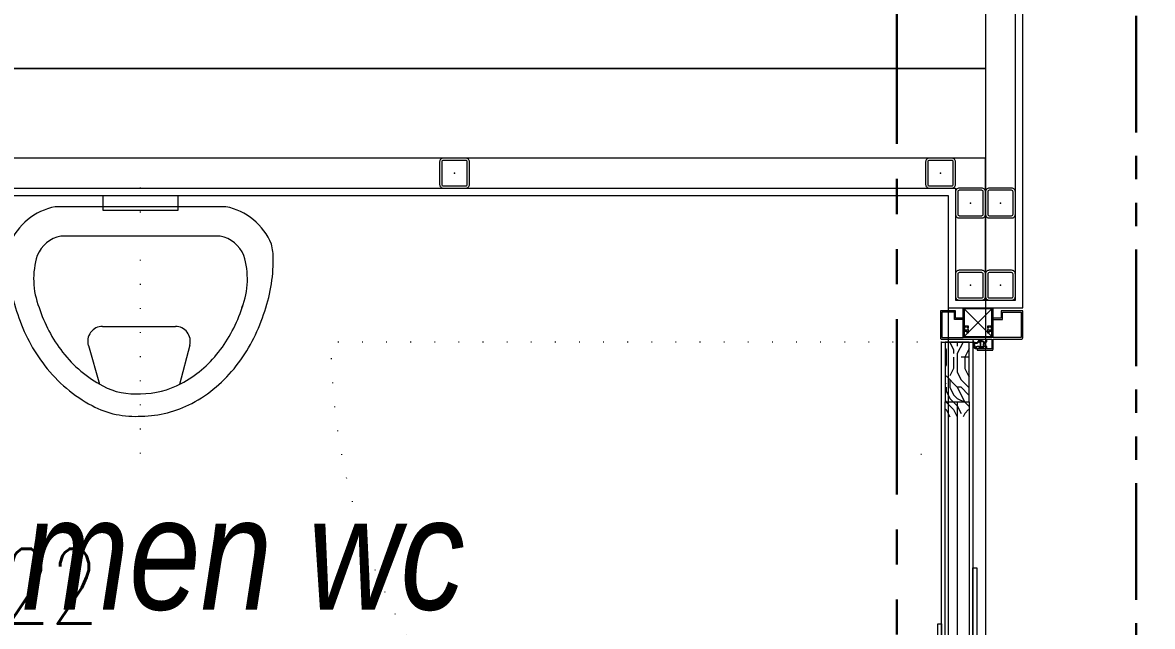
# Model space of a CAD drawing. Extents: x -1299 to 23780, y -3010 to 8106.
# Drawn here: x 1263.7 to 1414.8, y 459.4 to 540.1 of the extents above; entities that cross this region are included whole.
import ezdxf

# ---------------------------------------------------------------- set-up
doc = ezdxf.new("R2010")
doc.units = 0
doc.header["$LTSCALE"] = 25
doc.header["$MEASUREMENT"] = 0
doc.linetypes.add('DOT2', pattern=[0.125, 0, -0.125])
doc.linetypes.add('PHANTOM2', pattern=[1.25, 0.625, -0.125, 0.125, -0.125, 0.125, -0.125])
doc.layers.get('0').update_dxf_attribs({"color": 9, "lineweight": 9})
for name, color, linetype, lineweight in [('05V', 9, 'Continuous', 9), ('06C', 9, 'Continuous', 9), ('06D', 9, 'Continuous', 9), ('09', 9, 'Continuous', 9), ('10', 9, 'Continuous', 9), ('11', 9, 'Continuous', 9), ('12', 9, 'Continuous', 9), ('20', 9, 'DOT2', 9), ('33', 9, 'BATTING', 9), ('35', 9, 'Continuous', 9), ('40', 9, 'Continuous', 9), ('40B', 9, 'Continuous', 9), ('E-KABLO', 7, 'Continuous', 30), ('E-MESH TAVAN', 1, 'Continuous', 30), ('E-YAZI', 7, 'Continuous', 30)]:
    doc.layers.add(name, color=color, linetype=linetype, lineweight=lineweight)
doc.styles.add('ILGAZ', font='txttw.shx')
doc.styles.add('MuuM_TEXT-ITALIC', font='ARIALNI.TTF')
doc.linetypes.add('BATTING', pattern='A,0.0001,-0.1,[134,ltypeshp.shx,S=0.1,R=0,X=-0.1,Y=0],-0.2,[134,ltypeshp.shx,S=0.1,R=180,X=0.1,Y=0],-0.1', length=0.4001)

# ---------------------------------------------------------------- blocks, each defined once
blk = doc.blocks.new('v-k-pisuar01-p-s')
at = {"linetype": 'DOT2'}
blk.add_line((0, -33), (0, 5), dxfattribs=at)
for p, q in [((-5.07, -16), (4.66, -16)), ((-6.98, -18.56), (-5.47, -23.73)), ((6.59, -18.52), (5.19, -23.78))]:
    blk.add_line(p, q)
for points in [[(11.42, 0), (-11.42, 0, 0.252384), (-17.51, -5, 0.055826), (-17.74, -7, 0.088182), (-16.42, -14.39, 0.087476), (-12.79, -21.28, 0.105521), (-6.48, -26.6, 0.141396), (0.13, -28, 0.121036), (6.87, -26.29, 0.105521), (12.81, -21.28, 0.087476), (16.45, -14.39, 0.088182), (17.76, -7, 0.066704), (17.51, -5, 0.252384), (11.42, 0)], [(13.57, -13.47, 0.172375), (13.81, -6.52, 0.252384), (10.66, -3.93), (-10.66, -3.93, 0.252384), (-13.81, -6.52, 0.172375), (-13.57, -13.47, 0.087476), (-10.42, -19.44, 0.105521), (-5.06, -23.95, 0.144004), (0.01, -25, 0.123151), (5.45, -23.64, 0.105521), (10.44, -19.44, 0.087476), (13.59, -13.47)]]:
    blk.add_lwpolyline(points, format="xyb")
blk.add_lwpolyline([(-5, -0.5), (-5, 1.5), (5, 1.5), (5, -0.5)], close=True)
for centre, radius, start, end in [((1.16, -7.48), 15.9, 200.6506, 202.1301), ((-1.14, -7.48), 15.9, 337.8699, 339.3494), ((-5.07, -18), 2, 90, 196.3895), ((4.66, -18), 2, 345.0686, 90)]:
    blk.add_arc(centre, radius, start, end)
blk = doc.blocks.new('Prf-40x40')
for points in [[(1.5, -2), (-1.5, -2, -0.414214), (-2, -1.5), (-2, 1.5, -0.414214), (-1.5, 2), (1.5, 2, -0.414214), (2, 1.5), (2, -1.5, -0.414214)], [(1.5, -1.7), (-1.5, -1.7, -0.414214), (-1.7, -1.5), (-1.7, 1.5, -0.414214), (-1.5, 1.7), (1.5, 1.7, -0.414214), (1.7, 1.5), (1.7, -1.5, -0.414214)]]:
    blk.add_lwpolyline(points, format="xyb", close=True)
blk.add_point((0, 0))
blk = doc.blocks.new('p-korkasa_40x40')
at = {"layer": '10'}
for points in [[(-2, -2), (-2, -2, 4.557572), (-2, -2), (2, -2, 6.895317), (2, -2), (2, -2), (2, 2), (-2, 2), (-2, -2)], [(-1.85, -1.85), (-1.85, 1.85), (1.85, 1.85), (1.85, -1.85), (-1.85, -1.85, -4.556435), (-1.85, -1.85)]]:
    blk.add_lwpolyline(points, format="xyb", close=True, dxfattribs=at)
for points in [[(2, -2), (-2, 2)], [(2, 2), (-2, -1.97)]]:
    blk.add_lwpolyline(points, dxfattribs=at)
blk = doc.blocks.new('p-kapı')
at = {"layer": '09'}
h = blk.add_hatch(dxfattribs=at)
h.set_pattern_fill('LOGEND', color=256, scale=10, style=0)
h.set_pattern_definition([(360, (-1595.242, -1979.64), (10, -10), [3, -7]), (360, (-1595.242, -1980.14), (10, -10), [3, -7]), (360, (-1594.742, -1981.14), (10, -10), [2, -8]), (360, (-1594.242, -1982.14), (10, -10), [1.5, -8.5]), (360, (-1594.242, -1983.14), (10, -10), [1, -9]), (360, (-1596.742, -1984.14), (10, -10), [0.5, -2.5, 0.5, -6.5]), (360, (-1595.242, -1984.64), (10, -10), [0.5, -4, 1.5, -4]), (360, (-1593.242, -1985.14), (10, -10), [0.5, -0.5, 0.5, -8.5]), (360, (-1593.742, -1985.64), (10, -10), [0.5, -9.5]), (360, (-1594.242, -1986.64), (10, -10), [1.5, -8.5]), (360, (-1594.242, -1987.64), (10, -10), [2, -8]), (360, (-1594.742, -1988.64), (10, -10), [2.5, -3, 0.5, -4]), (270, (-1598.742, -1982.64), (-10, -10), [0.5, -1, 2.5, -6]), (270, (-1598.242, -1983.64), (-10, -10), [0.5, -0.5, 1.5, -7.5]), (270, (-1597.742, -1987.64), (-10, -10), [1, -9]), (270, (-1597.242, -1983.64), (-10, -10), [2, -3, 0.5, -4.5]), (270, (-1596.742, -1989.14), (-10, -10), [0.5, -9.5]), (270, (-1596.242, -1984.14), (-10, -10), [1.5, -8.5]), (270, (-1595.242, -1984.64), (-10, -10), [1, -9]), (270, (-1594.242, -1984.64), (-10, -10), [0.5, -1.5, 1.5, -6.5]), (270, (-1593.742, -1985.14), (-10, -10), [0.5, -9.5]), (270, (-1593.242, -1983.14), (-10, -10), [1.4, -8.6]), (270, (-1592.742, -1981.14), (-10, -10), [1, -9]), (270, (-1591.742, -1985.14), (-10, -10), [0.5, -9.5]), (270, (-1590.742, -1984.64), (-10, -10), [1.5, -8.5]), (270, (-1589.742, -1984.64), (-10, -10), [1.5, -8.5]), (315, (-1591.242, -1980.6395), (-3e-15, -10), [0.7071, -0.7071, 0.7071, -12.020836]), (315, (-1593.242, -1983.1395), (-3e-15, -10), [1.4142, -12.727936]), (315, (-1597.242, -1988.1395), (-3e-15, -10), [1.4142, -12.727936]), (315, (-1595.242, -1985.6395), (-3e-15, -10), [1.4142, -12.727936]), (315, (-1594.742, -1983.6395), (-3e-15, -10), [1.4142, -12.727936]), (315, (-1591.742, -1981.6395), (-3e-15, -10), [1.4142, -12.727936]), (315, (-1592.742, -1982.1395), (-3e-15, -10), [2.12132, -12.020816]), (315, (-1595.742, -1986.6395), (-3e-15, -10), [0.7071, -13.435036]), (315, (-1596.242, -1987.6395), (-3e-15, -10), [0.7071, -13.435036]), (315, (-1592.242, -1987.6395), (-3e-15, -10), [0.7071, -13.435036]), (315, (-1596.242, -1982.6395), (-3e-15, -10), [0.7071, -13.435036]), (315, (-1590.742, -1986.1395), (-3e-15, -10), [0.7071, -13.435036]), (315, (-1594.242, -1985.1395), (-3e-15, -10), [0.7071, -13.435036]), (315, (-1593.242, -1986.1395), (-3e-15, -10), [0.7071, -13.435036]), (225, (-1593.742, -1984.1395), (-10, 3e-15), [0.7071, -0.7071, 2.12132, -10.606616]), (225, (-1592.242, -1984.1395), (-10, 3e-15), [0.7071, -13.435036]), (225, (-1592.242, -1980.6395), (-10, 3e-15), [0.7071, -13.435036]), (225, (-1594.242, -1983.1395), (-10, 3e-15), [0.7071, -13.435036]), (225, (-1592.742, -1985.1395), (-10, 3e-15), [0.7071, -13.435036]), (225, (-1595.242, -1982.6395), (-10, 3e-15), [0.7071, -13.435036]), (225, (-1591.242, -1982.6395), (-10, 3e-15), [0.7071, -13.435036]), (225, (-1598.242, -1979.6395), (-10, 3e-15), [0.7071, -13.435036]), (225, (-1597.742, -1980.1395), (-10, 3e-15), [1.4142, -12.727936]), (225, (-1597.242, -1980.6395), (-10, 3e-15), [1.4142, -12.727936]), (225, (-1596.242, -1980.6395), (-10, 3e-15), [1.4142, -12.727936]), (225, (-1595.742, -1981.6395), (-10, 3e-15), [1.4142, -12.727936]), (225, (-1591.742, -1985.6395), (-10, 3e-15), [1.4142, -12.727936]), (225, (-1589.742, -1980.6395), (-10, 3e-15), [1.4142, -12.727936]), (225, (-1589.242, -1988.6395), (-10, 3e-15), [1.4142, -12.727936]), (225, (-1589.242, -1987.6395), (-10, 3e-15), [1.4142, -12.727936]), (225, (-1590.242, -1987.1395), (-10, 3e-15), [1.4142, -12.727936]), (225, (-1597.242, -1987.1395), (-10, 3e-15), [2.12132, -12.020816]), (225, (-1590.742, -1986.1395), (-10, 3e-15), [2.12132, -12.020816]), (333.43495, (-1596.242, -1989.1395), (10, -4e-09), [1.118, -21.24268]), (333.43495, (-1596.242, -1984.1395), (10, -4e-09), [1.118, -21.24268]), (333.43495, (-1595.242, -1987.1395), (10, -4e-09), [1.118, -21.24268]), (333.43495, (-1592.242, -1980.1395), (10, -4e-09), [1.118, -21.24268]), (333.43495, (-1592.742, -1981.1395), (10, -4e-09), [1.118, -21.24268]), (333.43495, (-1595.742, -1983.1395), (10, -4e-09), [1.118, -21.24268]), (333.43495, (-1595.742, -1988.1395), (10, -4e-09), [1.118, -21.24268]), (333.43495, (-1592.742, -1985.1395), (10, -4e-09), [2.236, -20.12468]), (296.56505, (-1592.742, -1986.6395), (5e-10, -10), [1.118, -21.24268]), (296.56505, (-1591.242, -1983.6395), (5e-10, -10), [1.118, -21.24268]), (296.56505, (-1596.242, -1985.6395), (5e-10, -10), [1.118, -21.24268]), (296.56505, (-1598.242, -1986.1395), (5e-10, -10), [1.118, -21.24268]), (296.56505, (-1592.242, -1984.1395), (5e-10, -10), [1.118, -21.24268]), (296.56505, (-1593.242, -1984.1395), (5e-10, -10), [1.118, -21.24268]), (296.56505, (-1597.242, -1985.6395), (5e-10, -10), [2.236, -20.12468]), (296.56505, (-1589.742, -1982.1395), (5e-10, -10), [2.236, -20.12468]), (296.56505, (-1590.742, -1982.6395), (5e-10, -10), [2.236, -20.12468]), (243.43495, (-1598.742, -1981.1395), (-4e-09, -10), [1.118, -21.24268]), (243.43495, (-1598.742, -1986.6395), (-4e-09, -10), [1.118, -21.24268]), (243.43495, (-1596.742, -1979.6395), (-4e-09, -10), [1.118, -21.24268]), (243.43495, (-1597.742, -1988.6395), (-4e-09, -10), [1.118, -21.24268]), (243.43495, (-1596.742, -1982.6395), (-4e-09, -10), [1.118, -21.24268]), (243.43495, (-1594.742, -1983.6395), (-4e-09, -10), [1.118, -21.24268]), (243.43495, (-1593.742, -1985.6395), (-4e-09, -10), [1.118, -21.24268]), (243.43495, (-1598.242, -1981.6395), (3e-06, -10.000002), [1.118, -21.24268]), (243.43495, (-1595.742, -1983.1395), (-4e-09, -10), [1.118, -21.24268]), (243.43495, (-1592.742, -1982.1395), (-4e-09, -10), [1.118, -21.24268]), (243.43495, (-1591.742, -1983.1395), (-4e-09, -10), [1.118, -21.24268]), (243.43495, (-1589.742, -1986.1395), (-4e-09, -10), [1.118, -21.24268]), (243.43495, (-1597.242, -1989.1395), (-4e-09, -10), [1.118, -21.24268]), (243.43495, (-1598.742, -1988.6395), (-4e-09, -10), [2.236, -20.12468]), (243.43495, (-1597.242, -1981.6395), (-4e-09, -10), [2.236, -20.12468]), (206.56505, (-1598.742, -1980.1395), (-10, -5e-10), [1.118, -21.24268]), (206.56505, (-1590.242, -1979.6395), (-10, -5e-10), [1.118, -21.24268]), (206.56505, (-1590.742, -1984.6395), (-10, -5e-10), [1.118, -21.24268]), (206.56505, (-1594.742, -1981.1395), (-10, -5e-10), [1.118, -21.24268]), (206.56505, (-1595.242, -1980.1395), (-10, -5e-10), [1.118, -21.24268]), (206.56505, (-1594.242, -1982.1395), (-10, -5e-10), [1.118, -21.24268]), (206.56505, (-1591.242, -1988.1395), (-10, -5e-10), [1.118, -21.24268]), (206.56505, (-1590.242, -1988.6395), (-10, -5e-10), [2.236, -20.12468])])
h.paths.add_polyline_path([(1.17, -4.6), (1.17, -14.6), (4.37, -14.6), (4.37, -4.6)])
at = {"layer": '10'}
h = blk.add_hatch(color=256, dxfattribs=at)
edge = h.paths.add_edge_path()
edge.add_spline(control_points=[(-0.54, -5.49), (-0.59, -5.45), (-0.69, -5.38), (-0.78, -5.27), (-0.89, -5.18), (-0.84, -5.07), (-0.8, -4.97), (-0.82, -4.86), (-0.89, -4.78), (-0.89, -4.69), (-0.89, -4.57), (-0.73, -4.5), (-0.56, -4.42), (-0.32, -4.4), (-0.16, -4.42), (-0.02, -4.41), (0, -4.53), (0.08, -4.6), (0.16, -4.71), (0.29, -4.69), (0.41, -4.67), (0.55, -4.63), (0.6, -4.51), (0.65, -4.33), (0.67, -4.38), (0.68, -4.4)], knot_values=[0, 0, 0, 0, 1.972481, 3.574486, 4.459232, 5.627327, 6.631388, 7.787073, 8.750153, 9.776377, 10.52172, 11.983185, 14.349038, 16.622963, 18.666606, 19.53266, 20.303207, 21.531065, 22.895002, 24.140503, 24.941405, 26.576439, 28.121431, 29.408424, 30.069043, 30.069043, 30.069043, 30.069043], degree=3, periodic=0)
edge.add_arc((0.66, -4.41), 0.02, 350.3039, 376.2766, ccw=False)
edge.add_line((0.68, -4.41), (0.51, -5.36))
edge.add_spline(control_points=[(0.51, -5.36), (0.47, -5.39), (0.4, -5.44), (0.3, -5.45), (0.24, -5.43), (0.24, -5.43), (0.22, -5.36), (0.22, -5.36)], knot_values=[0, 0, 0, 0, 0.223005, 0.446978, 0.802266, 1.018677, 1.060394, 1.060394, 1.060394, 1.060394], degree=3, periodic=0)
edge.add_arc((-0.01, -5.42), 0.24, 372.8446, 501.1424)
edge.add_spline(control_points=[(-0.2, -5.26), (-0.18, -5.29), (-0.19, -5.35), (-0.13, -5.45), (-0.25, -5.44), (-0.26, -5.25), (-0.42, -5.31), (-0.66, -5.3), (-0.53, -5.42), (-0.53, -5.47), (-0.54, -5.49)], knot_values=[1.684533, 1.684533, 1.684533, 1.684533, 1.827513, 2.001132, 2.034133, 2.383878, 2.57075, 2.817302, 2.995365, 3.101802, 3.101802, 3.101802, 3.101802], degree=3, periodic=0)
edge = h.paths.add_edge_path(flags=16)
edge.add_spline(control_points=[(0.49, -4.71), (0.47, -4.72), (0.45, -4.74), (0.41, -4.76), (0.4, -4.77), (0.39, -4.77)], knot_values=[4.696286, 4.696286, 4.696286, 4.696286, 4.796123, 4.796123, 4.85442, 4.85442, 4.85442, 4.85442], degree=3, periodic=0)
edge.add_spline(control_points=[(0.39, -4.77), (0.39, -4.77), (0.39, -4.77), (0.38, -4.77), (0.37, -4.77), (0.35, -4.78), (0.34, -4.78), (0.33, -4.78), (0.32, -4.78), (0.29, -4.78), (0.27, -4.79), (0.23, -4.79), (0.21, -4.79), (0.17, -4.78), (0.16, -4.78), (0.13, -4.77), (0.11, -4.76), (0.08, -4.74), (0.07, -4.73), (0.04, -4.71), (0.03, -4.69), (0.01, -4.67), (0.01, -4.66), (-0.01, -4.64), (-0.02, -4.64), (-0.04, -4.61), (-0.05, -4.58), (-0.07, -4.56)], knot_values=[3.795206, 3.795206, 3.795206, 3.795206, 3.825435, 3.825435, 3.876176, 3.876176, 3.92312, 3.92312, 3.970064, 3.970064, 4.05608, 4.05608, 4.142095, 4.142095, 4.181856, 4.181856, 4.244412, 4.244412, 4.309456, 4.309456, 4.374501, 4.374501, 4.4364, 4.4364, 4.4983, 4.4983, 4.605733, 4.605733, 4.605733, 4.605733], degree=3, periodic=0)
edge.add_arc((-0.14, -4.59), 0.076, 386.2267, 512.7778)
edge.add_arc((0.77, -4.98), 1.06, 156.6238, 191.1623)
edge.add_arc((-0.25, -5.18), 0.02, 191.0999, 300.1954)
edge.add_arc((-0.03, -5.46), 0.342, 24.4881, 128.8713, ccw=False)
edge.add_arc((0.35, -5.3), 0.0708, 198.1816, 359.8423)
edge.add_line((0.42, -5.3), (0.52, -4.73))
edge.add_arc((0.5, -4.72), 0.02, 350.3039, 494.3622)
edge = h.paths.add_edge_path(flags=16)
edge.add_spline(control_points=[(-0.38, -4.47), (-0.38, -4.47), (-0.39, -4.47), (-0.42, -4.48), (-0.45, -4.49), (-0.49, -4.51), (-0.49, -4.51), (-0.49, -4.51)], knot_values=[2.606882, 2.606882, 2.606882, 2.606882, 2.618309, 2.618309, 2.814705, 2.814705, 2.821436, 2.821436, 2.821436, 2.821436], degree=3, periodic=0)
edge.add_spline(control_points=[(-0.49, -4.51), (-0.52, -4.52), (-0.56, -4.53), (-0.59, -4.54), (-0.59, -4.54), (-0.59, -4.54)], knot_values=[2.408074, 2.408074, 2.408074, 2.408074, 2.597739, 2.597739, 2.606882, 2.606882, 2.606882, 2.606882], degree=3, periodic=0)
edge.add_spline(control_points=[(-0.59, -4.54), (-0.61, -4.55), (-0.62, -4.55), (-0.65, -4.57), (-0.67, -4.57), (-0.7, -4.59), (-0.71, -4.59), (-0.72, -4.6)], knot_values=[2.149006, 2.149006, 2.149006, 2.149006, 2.238061, 2.238061, 2.336259, 2.336259, 2.408074, 2.408074, 2.408074, 2.408074], degree=3, periodic=0)
edge.add_spline(control_points=[(-0.72, -4.6), (-0.73, -4.6), (-0.73, -4.6), (-0.75, -4.61), (-0.75, -4.61), (-0.77, -4.62), (-0.77, -4.62), (-0.78, -4.63), (-0.79, -4.63), (-0.79, -4.63)], knot_values=[1.977607, 1.977607, 1.977607, 1.977607, 2.00399, 2.00399, 2.053089, 2.053089, 2.101048, 2.101048, 2.149006, 2.149006, 2.149006, 2.149006], degree=3, periodic=0)
edge.add_arc((-0.78, -4.65), 0.02, 128.4336, 179.4444)
edge.add_spline(control_points=[(-0.8, -4.65), (-0.8, -4.65), (-0.8, -4.65), (-0.8, -4.66), (-0.8, -4.66), (-0.8, -4.68), (-0.8, -4.69), (-0.8, -4.7)], knot_values=[1.698781, 1.698781, 1.698781, 1.698781, 1.709176, 1.709176, 1.751194, 1.751194, 1.814824, 1.814824, 1.814824, 1.814824], degree=3, periodic=0)
edge.add_spline(control_points=[(-0.8, -4.7), (-0.8, -4.7), (-0.8, -4.7), (-0.8, -4.71), (-0.8, -4.72), (-0.8, -4.73), (-0.8, -4.73), (-0.8, -4.74), (-0.8, -4.74), (-0.8, -4.74), (-0.79, -4.75), (-0.79, -4.75), (-0.79, -4.75), (-0.79, -4.75), (-0.79, -4.76), (-0.79, -4.76), (-0.79, -4.76), (-0.78, -4.76)], knot_values=[1.498289, 1.498289, 1.498289, 1.498289, 1.4989, 1.4989, 1.556387, 1.556387, 1.58513, 1.58513, 1.613874, 1.613874, 1.646409, 1.646409, 1.665385, 1.665385, 1.684361, 1.684361, 1.698781, 1.698781, 1.698781, 1.698781], degree=3, periodic=0)
edge.add_line((-0.78, -4.76), (-0.76, -4.81))
edge.add_line((-0.76, -4.81), (-0.73, -4.89))
edge.add_line((-0.73, -4.89), (-0.72, -4.97))
edge.add_line((-0.72, -4.97), (-0.74, -5.07))
edge.add_spline(control_points=[(-0.74, -5.07), (-0.74, -5.08), (-0.75, -5.09), (-0.76, -5.12), (-0.76, -5.13), (-0.77, -5.15)], knot_values=[0.932214, 0.932214, 0.932214, 0.932214, 0.972815, 0.972815, 1.05928, 1.05928, 1.05928, 1.05928], degree=3, periodic=0)
edge.add_arc((-0.75, -5.15), 0.02, 155.8712, 228.8124)
edge.add_spline(control_points=[(-0.76, -5.17), (-0.76, -5.18), (-0.75, -5.18), (-0.74, -5.19), (-0.74, -5.19), (-0.74, -5.19)], knot_values=[0.619149, 0.619149, 0.619149, 0.619149, 0.680038, 0.680038, 0.680134, 0.680134, 0.680134, 0.680134], degree=3, periodic=0)
edge.add_line((-0.74, -5.19), (-0.71, -5.22))
edge.add_arc((-0.66, -5.16), 0.076, 225.6174, 248.1751)
edge.add_line((-0.68, -5.23), (-0.61, -5.24))
edge.add_line((-0.61, -5.24), (-0.53, -5.23))
edge.add_line((-0.53, -5.23), (-0.45, -5.23))
edge.add_line((-0.45, -5.23), (-0.4, -5.23))
edge.add_line((-0.4, -5.23), (-0.4, -5.23))
edge.add_arc((-0.41, -5.15), 0.076, 277.7459, 367.2282)
edge.add_line((-0.33, -5.14), (-0.33, -5.14))
edge.add_line((-0.33, -5.14), (-0.35, -5.08))
edge.add_line((-0.35, -5.08), (-0.36, -4.98))
edge.add_line((-0.36, -4.98), (-0.35, -4.86))
edge.add_line((-0.35, -4.86), (-0.35, -4.79))
edge.add_line((-0.35, -4.79), (-0.32, -4.65))
edge.add_arc((0.63, -4.93), 0.983, 158.9159, 163.3259, ccw=False)
edge.add_arc((-0.36, -4.55), 0.076, 336.3055, 465.435)
at = {"layer": '06C'}
blk.add_lwpolyline([(5.37, -42.3), (4.87, -42.3), (4.87, -47.3), (5.37, -47.3)], close=True, dxfattribs=at)
at = {"layer": '10'}
for p, q in [((0.68, -4.41), (0.51, -5.36)), ((-0.65, -5.24), (-0.4, -5.23)), ((0.52, -4.73), (0.42, -5.3))]:
    blk.add_line(p, q, dxfattribs=at)
blk.add_lwpolyline([(-3.12, -0.4, -0.414214), (-3.1, -0.43), (-3.1, -1.4), (-1.86, -1.4, -0.414214), (-1.84, -1.43), (-1.84, -2.45), (-1.28, -2.45), (-1.28, -2.68), (-1.39, -2.68), (-1.35, -2.64, 0.091673), (-1.43, -2.57), (-1.46, -2.6, 0.288261), (-1.7, -2.6), (-1.74, -2.57, 0.091673), (-1.81, -2.64), (-1.77, -2.68, 0.288261), (-1.77, -2.92), (-1.81, -2.95, 0.091673), (-1.74, -3.02), (-1.7, -2.99, 0.288261), (-1.46, -2.99), (-1.43, -3.02, 0.091673), (-1.35, -2.95), (-1.39, -2.92), (-1.28, -2.92), (-1.28, -3.32, -0.414214), (-1.31, -3.35), (-1.46, -3.35, -0.414214), (-1.48, -3.32), (-1.48, -3.15), (-1.84, -3.15), (-1.84, -3.85, 0.414214), (-1.69, -4), (1.69, -4, 0.414214), (1.84, -3.85), (1.84, -3.15), (1.48, -3.15), (1.48, -3.32, -0.414214), (1.46, -3.35), (1.31, -3.35, -0.414214), (1.28, -3.32), (1.28, -2.92), (1.39, -2.92), (1.35, -2.95, 0.091673), (1.43, -3.02), (1.46, -2.99, 0.288261), (1.7, -2.99), (1.74, -3.02, 0.091673), (1.81, -2.95), (1.77, -2.92, 0.288261), (1.77, -2.68), (1.81, -2.64, 0.091673), (1.74, -2.57), (1.7, -2.6, 0.288261), (1.46, -2.6), (1.43, -2.57, 0.091673), (1.35, -2.64), (1.39, -2.68), (1.28, -2.68), (1.28, -2.45), (1.84, -2.45), (1.84, -1.43, -0.414214), (1.87, -1.4), (3, -1.4), (3, -0.43, -0.414214), (3.03, -0.4), (5, -0.4, -0.414214), (5.02, -0.43), (5.02, -4.05, -0.414214), (4.87, -4.2), (-1, -4.2), (-1, -4.53, -0.414214), (-1.02, -4.55), (-1.15, -4.55, -0.414214), (-1.18, -4.53), (-1.18, -4.2), (-1.84, -4.2), (-1.84, -5.52), (-1.18, -5.52), (-1.18, -5.19, -0.414214), (-1.15, -5.17), (-1.02, -5.17, -0.414214), (-1, -5.19), (-1, -5.52), (0.14, -5.52), (0.14, -5.55, -0.414214), (-0.01, -5.7), (-1.87, -5.7, -0.414214), (-2.02, -5.55), (-2.02, -4.2), (-5.83, -4.2, -0.414214), (-5.98, -4.05), (-5.98, -0.43, -0.414214), (-5.95, -0.4)], format="xyb", close=True, dxfattribs=at)
for points in [[(-5.78, -0.6), (-5.78, -4), (-2, -4), (-2, -1.58), (-3.26, -1.58), (-3.26, -0.6)], [(2, -1.58), (3.16, -1.58), (3.16, -0.6), (4.82, -0.6), (4.82, -4), (2, -4)], [(0.67, -34.8), (0.17, -34.8), (0.17, -54.8), (0.67, -54.8)]]:
    blk.add_lwpolyline(points, close=True, dxfattribs=at)
blk.add_lwpolyline([(-0.29, -4.54), (-0.32, -4.65), (-0.35, -4.79), (-0.35, -4.86), (-0.36, -4.98), (-0.35, -5.08), (-0.33, -5.14), (-0.35, -5.2), (-0.4, -5.23), (-0.45, -5.23), (-0.53, -5.23), (-0.61, -5.24), (-0.68, -5.23), (-0.71, -5.22), (-0.74, -5.19), (-0.77, -5.16), (-0.74, -5.07), (-0.72, -4.97), (-0.73, -4.89), (-0.76, -4.81), (-0.78, -4.76), (-0.8, -4.7), (-0.79, -4.63), (-0.72, -4.6), (-0.59, -4.54), (-0.49, -4.51), (-0.38, -4.47), (-0.3, -4.5), (-0.3, -4.5), (-0.29, -4.54)], dxfattribs=at)
for centre, radius, start, end in [((-0.36, -4.55), 0.076, 336.3055, 105.435), ((-0.14, -4.59), 0.076, 26.2267, 152.7778), ((-0.78, -4.65), 0.02, 128.4336, 173.2033), ((-0.75, -5.15), 0.02, 158.8417, 227.7427), ((-0.66, -5.16), 0.076, 225.6174, 270.7329), ((-0.41, -5.15), 0.076, 277.7459, 5.7821), ((0.63, -4.93), 0.983, 158.9159, 192.4907), ((0.77, -4.98), 1.06, 156.6238, 191.1647), ((-0.25, -5.18), 0.02, 191.2271, 300.1954), ((-0.03, -5.46), 0.342, 24.4547, 128.8713), ((-0.01, -5.42), 0.24, 12.8446, 141.1424), ((0.35, -5.3), 0.0708, 197.4548, 1.5695), ((0.5, -4.72), 0.02, 350.3039, 134.3622)]:
    blk.add_arc(centre, radius, start, end, dxfattribs=at)
for points, knots in [([(-0.54, -5.49), (-0.59, -5.45), (-0.69, -5.38), (-0.78, -5.27), (-0.89, -5.18), (-0.84, -5.07), (-0.8, -4.97), (-0.82, -4.86), (-0.89, -4.78), (-0.89, -4.69), (-0.89, -4.57), (-0.73, -4.5), (-0.56, -4.42), (-0.32, -4.4), (-0.16, -4.42), (-0.02, -4.41), (0, -4.53), (0.08, -4.6), (0.16, -4.71), (0.29, -4.69), (0.41, -4.67), (0.55, -4.63), (0.62, -4.51), (0.65, -4.33), (0.67, -4.38), (0.68, -4.4)], [0, 0, 0, 0, 1.972481, 3.574486, 4.459232, 5.627327, 6.631388, 7.787073, 8.750153, 9.776377, 10.52172, 11.983185, 14.349038, 16.622963, 18.666606, 19.53266, 20.303207, 21.531065, 22.895002, 24.140503, 24.941405, 26.576439, 28.121431, 29.408424, 30.069043, 30.069043, 30.069043, 30.069043]), ([(-0.79, -4.63), (-0.79, -4.63), (-0.78, -4.63), (-0.77, -4.62), (-0.77, -4.62), (-0.75, -4.61), (-0.75, -4.61), (-0.72, -4.6), (-0.7, -4.59), (-0.67, -4.57), (-0.65, -4.57), (-0.62, -4.55), (-0.6, -4.55), (-0.55, -4.53), (-0.52, -4.52), (-0.45, -4.49), (-0.42, -4.48), (-0.39, -4.47), (-0.38, -4.47), (-0.38, -4.47)], [1.9776074, 1.9776074, 1.9776074, 1.9776074, 2.025566, 2.025566, 2.0735245, 2.0735245, 2.1226235, 2.1226235, 2.2208216, 2.2208216, 2.3190196, 2.3190196, 2.4172177, 2.4172177, 2.6136138, 2.6136138, 2.8100099, 2.8100099, 2.8214364, 2.8214364, 2.8214364, 2.8214364]), ([(-0.77, -5.15), (-0.76, -5.13), (-0.76, -5.12), (-0.74, -5.09), (-0.74, -5.07), (-0.73, -5.04), (-0.72, -5.03), (-0.72, -4.99), (-0.72, -4.97), (-0.72, -4.93), (-0.72, -4.91), (-0.73, -4.87), (-0.74, -4.85), (-0.75, -4.82), (-0.76, -4.81), (-0.77, -4.8), (-0.77, -4.79), (-0.78, -4.77), (-0.78, -4.76), (-0.79, -4.76), (-0.79, -4.75), (-0.79, -4.75), (-0.79, -4.75), (-0.79, -4.75), (-0.8, -4.74), (-0.8, -4.74), (-0.8, -4.74), (-0.8, -4.73), (-0.8, -4.73), (-0.8, -4.72), (-0.8, -4.71), (-0.8, -4.69), (-0.8, -4.68), (-0.8, -4.66), (-0.8, -4.66), (-0.8, -4.65), (-0.8, -4.65), (-0.8, -4.65)], [0.9322139, 0.9322139, 0.9322139, 0.9322139, 1.0186789, 1.0186789, 1.0825561, 1.0825561, 1.1464333, 1.1464333, 1.2253969, 1.2253969, 1.3043605, 1.3043605, 1.37226, 1.37226, 1.4156034, 1.4156034, 1.4589469, 1.4589469, 1.5127089, 1.5127089, 1.5316849, 1.5316849, 1.5506609, 1.5506609, 1.5831957, 1.5831957, 1.6119392, 1.6119392, 1.6406827, 1.6406827, 1.6981697, 1.6981697, 1.7624109, 1.7624109, 1.8044287, 1.8044287, 1.8148244, 1.8148244, 1.8148244, 1.8148244]), ([(-0.71, -5.22), (-0.72, -5.21), (-0.73, -5.2), (-0.75, -5.18), (-0.76, -5.18), (-0.76, -5.17)], [0.5601748, 0.5601748, 0.5601748, 0.5601748, 0.6192452, 0.6192452, 0.6801336, 0.6801336, 0.6801336, 0.6801336]), ([(-0.2, -5.26), (-0.18, -5.29), (-0.19, -5.35), (-0.13, -5.45), (-0.25, -5.44), (-0.26, -5.25), (-0.42, -5.31), (-0.66, -5.3), (-0.53, -5.42), (-0.53, -5.47), (-0.54, -5.49)], [1.684533, 1.684533, 1.684533, 1.684533, 1.827513, 2.001132, 2.034133, 2.383878, 2.57075, 2.817302, 2.995365, 3.101802, 3.101802, 3.101802, 3.101802]), ([(-0.07, -4.56), (-0.05, -4.58), (-0.04, -4.61), (-0.02, -4.64), (-0.01, -4.64), (0.01, -4.66), (0.01, -4.67), (0.03, -4.69), (0.04, -4.71), (0.07, -4.73), (0.08, -4.74), (0.11, -4.76), (0.13, -4.77), (0.16, -4.78), (0.17, -4.78), (0.21, -4.79), (0.23, -4.79), (0.27, -4.79), (0.29, -4.78), (0.32, -4.78), (0.33, -4.78), (0.34, -4.78), (0.35, -4.78), (0.37, -4.77), (0.38, -4.77), (0.39, -4.77), (0.39, -4.77), (0.39, -4.77)], [3.7952058, 3.7952058, 3.7952058, 3.7952058, 3.9026393, 3.9026393, 3.9645387, 3.9645387, 4.0264381, 4.0264381, 4.0914828, 4.0914828, 4.1565275, 4.1565275, 4.2190829, 4.2190829, 4.2588441, 4.2588441, 4.3448595, 4.3448595, 4.4308749, 4.4308749, 4.4778191, 4.4778191, 4.5247633, 4.5247633, 4.5755038, 4.5755038, 4.6057333, 4.6057333, 4.6057333, 4.6057333]), ([(0.51, -5.36), (0.47, -5.39), (0.4, -5.44), (0.3, -5.45), (0.24, -5.43), (0.24, -5.43), (0.22, -5.36), (0.22, -5.36)], [0, 0, 0, 0, 0.223005, 0.446978, 0.802266, 1.018677, 1.060394, 1.060394, 1.060394, 1.060394]), ([(0.39, -4.77), (0.4, -4.77), (0.41, -4.76), (0.45, -4.74), (0.47, -4.72), (0.49, -4.71)], [4.6962856, 4.6962856, 4.6962856, 4.6962856, 4.7545829, 4.7545829, 4.8544198, 4.8544198, 4.8544198, 4.8544198])]:
    blk.add_open_spline(points, degree=3, knots=knots, dxfattribs=at)
at = {"layer": '12', "ltscale": 20}
for points in [[(0.67, -85.4), (4.87, -85.4), (4.87, -4.6), (0.67, -4.6)], [(4.37, -12.6), (1.17, -12.6), (1.17, -4.6), (4.37, -4.6)], [(1.17, -75.4), (4.37, -75.4), (4.37, -12.6), (1.17, -12.6)]]:
    blk.add_lwpolyline(points, close=True, dxfattribs=at)
at = {"layer": '20'}
for points in [[(4.87, -4.6), (86.47, -4.6)], [(4.87, -4.6), (10.87, -4.6), (10.87, -19.6), (4.87, -19.6), (4.87, -4.6)]]:
    blk.add_lwpolyline(points, dxfattribs=at)
blk.add_arc((4.87, -4.6), 81.6, 270.1053, 0, dxfattribs=at)
at = {"layer": '33', "ltscale": 0.2}
blk.add_lwpolyline([(2.77, -12.6), (2.77, -75.4)], dxfattribs=at)
at = {"layer": '10', "rotation": 270}
blk.add_blockref('p-korkasa_40x40', (0, -2), dxfattribs=at)
blk = doc.blocks.new('p-zemin kat')
at = {"layer": '06D'}
blk.add_lwpolyline([(1392.5, 503.5), (1392.5, 522), (1183, 522)], dxfattribs=at)
at = {"layer": '11'}
for points in [[(1182.5, 518), (1182.5, 517), (1387.5, 517), (1387.5, 517), (1387.5, 517), (1387.5, 517), (1387.5, 517), (1387.5, 502), (1397.5, 502), (1397.5, 610), (1387.5, 610), (1387.5, 550), (1387.5, 550), (1387.5, 550), (1387.5, 550), (1387.5, 550), (1202.5, 550), (1202.5, 720), (1387.5, 720), (1387.5, 710), (1397.5, 710), (1397.5, 735), (1182.5, 735)], [(1184.5, 518), (1184.5, 518), (1388.5, 518), (1388.5, 503), (1396.5, 503), (1396.5, 609), (1388.5, 609), (1388.5, 549), (1201.5, 549), (1201.5, 721), (1388.5, 721), (1388.5, 711), (1396.5, 711), (1396.5, 734), (1182.5, 734)]]:
    blk.add_lwpolyline(points, dxfattribs=at)
at = {"layer": '35'}
blk.add_lwpolyline([(1387.5, 347), (1264.5, 347), (1264.5, 427), (1184.5, 427), (1184.5, 517), (1387.5, 517)], close=True, dxfattribs=at)
at = {"layer": '40B'}
blk.add_lwpolyline([(3287.33, 2825), (2222.5, 2825), (2222.5, 2815), (1955, 2815), (1955, 1945), (1959.5, 1945), (1959.5, 1385), (1162.5, 1385), (1162.5, 730), (1392.5, 730), (1392.5, 325), (1522.5, 325), (1522.5, 725), (1802.6, 725), (1802.6, 730), (1831.78, 791.16), (1935.27, 740.05, -0.306949), (4278.59, 2070.68, 0.001238)], format="xyb", dxfattribs=at)
for points in [[(1392.5, 730), (1392.5, 534), (1162.5, 534), (1162.5, 730)], [(1392.5, 534), (1392.5, 325), (1162.5, 325), (1162.5, 534)]]:
    blk.add_lwpolyline(points, close=True, dxfattribs=at)
at = {"xscale": -1}
blk.add_blockref('p-kapı', (1391.5, 502), dxfattribs=at)
at = {"layer": '10', "xscale": -1}
for p in [(1321.5, 520), (1386.5, 520), (1390.5, 516), (1394.5, 516), (1390.5, 505), (1394.5, 505)]:
    blk.add_blockref('Prf-40x40', p, dxfattribs=at)
at = {"layer": '40', "insert": (1293.27, 469.01), "char_height": 15, "width": 335.6561, "attachment_point": 5, "style": 'MuuM_TEXT-ITALIC'}
blk.add_mtext('men wc', dxfattribs=at)

msp = doc.modelspace()

# ---------------------------------------------------------------- linework, layer by layer
at = {"layer": 'E-KABLO', "color": 6, "linetype": 'PHANTOM2', "ltscale": 1.5}
msp.add_line((1380.66, 594.22), (1380.66, 400.42), dxfattribs=at)
at = {"layer": 'E-MESH TAVAN', "color": 6, "linetype": 'PHANTOM2'}
msp.add_line((1412.64, 400.42), (1412.64, 1359.05), dxfattribs=at)

# ---------------------------------------------------------------- block references
at = {"layer": '05V'}
msp.add_blockref('v-k-pisuar01-p-s', (1279.5, 515.5), dxfattribs=at)
at = {"layer": '10'}
msp.add_blockref('p-zemin kat', (0, 0), dxfattribs=at)

# ---------------------------------------------------------------- texts
at = {"layer": 'E-YAZI', "color": 3, "style": 'ILGAZ', "width": 0.75}
msp.add_text('SS-A1.1-22', height=10, dxfattribs=at).set_placement((1209.6, 459.76))

doc.saveas('drawing.dxf')
